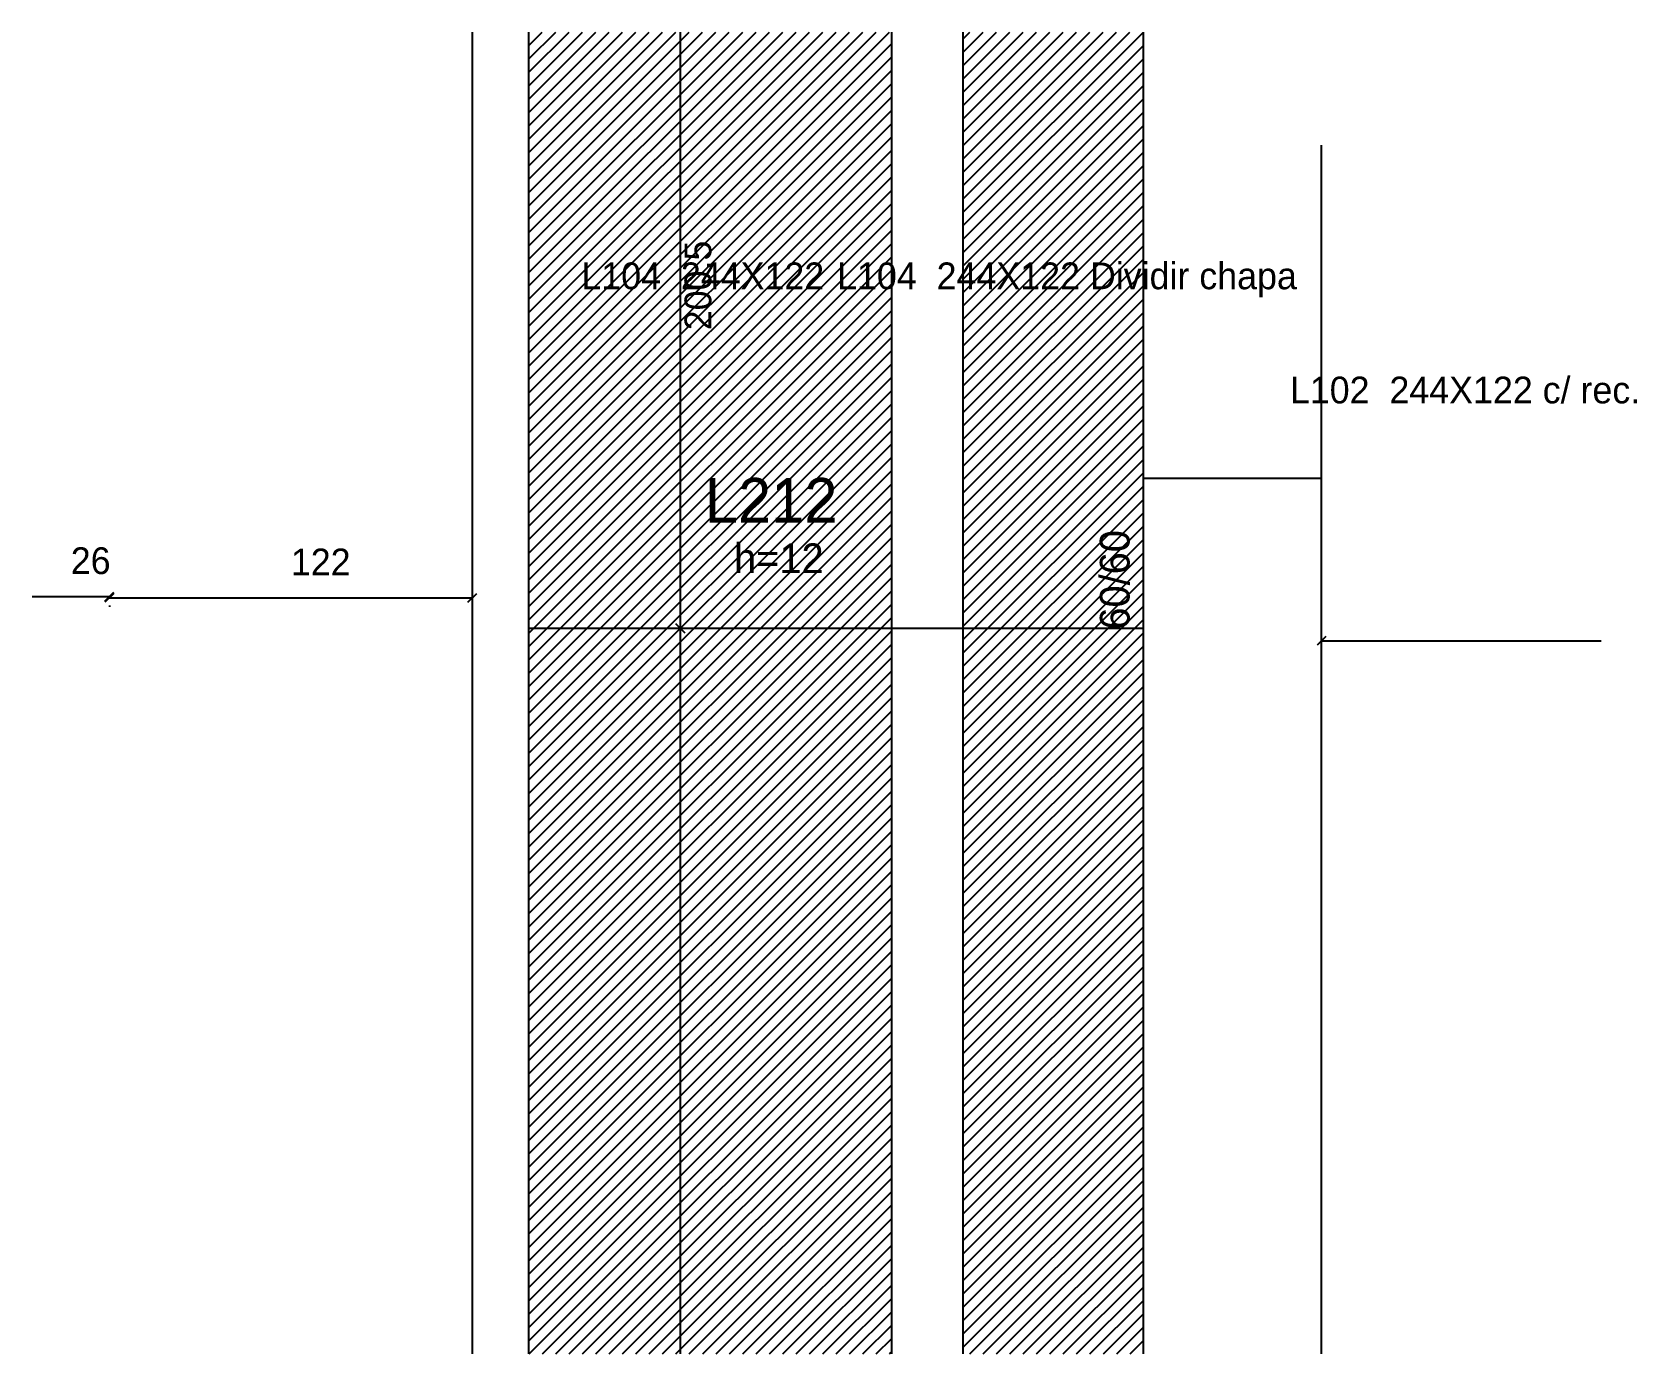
# Model space of a CAD drawing. Header units: metres. Extents: x 3900 to 4440, y 1728 to 2173.
import ezdxf

# ---------------------------------------------------------------- set-up
doc = ezdxf.new("R2010")
doc.units = ezdxf.units.M
for name, color, linetype in [('3', 7, 'Continuous'), ('4', 7, 'Continuous'), ('AUX00', 7, 'Continuous'), ('Painéis', 7, 'Continuous'), ('REAPROVEITAMENTO', 7, 'Continuous')]:
    doc.layers.add(name, color=color, linetype=linetype)

msp = doc.modelspace()

# ---------------------------------------------------------------- hatches: boundary and pattern name
at = {"layer": 'REAPROVEITAMENTO'}
h = msp.add_hatch(dxfattribs=at)
h.set_pattern_fill('ANSI31')
h.paths.add_polyline_path([(4189.36, 2172.58), (4067.36, 2172.58), (4067.36, 1728.08), (4189.36, 1728.08), (4189.36, 2172.58)])
h = msp.add_hatch(dxfattribs=at)
h.set_pattern_fill('ANSI31')
h.paths.add_polyline_path([(4273.86, 2172.58), (4213.36, 2172.58), (4213.36, 1728.08), (4273.86, 1728.08), (4273.86, 2172.58)])

# ---------------------------------------------------------------- linework, layer by layer
at = {"layer": '3', "color": 3, "lineweight": 25}
msp.add_line((4273.86, 2022.58), (4333.86, 2022.58), dxfattribs=at)
for points in [[(4048.36, 2172.58), (4048.36, 1728.08)], [(4067.36, 1728.08), (4067.36, 2172.58)], [(4273.86, 2172.58), (4273.86, 2034.58)], [(4333.86, 2034.58), (4333.86, 2134.58)], [(4273.86, 2034.58), (4273.86, 1728.08)], [(4333.86, 1728.08), (4333.86, 2034.58)]]:
    msp.add_lwpolyline(points, dxfattribs=at)
at = {"layer": 'Painéis', "color": 4, "lineweight": 25}
for p, q in [((4118.31, 1972.08), (4118.31, 2172.58)), ((3900.37, 1982.74), (3926.37, 1982.74)), ((3926.37, 1982.33), (4048.36, 1982.33)), ((3926.37, 1979.74), (3926.37, 1979.33)), ((4118.31, 1728.08), (4118.31, 1972.08)), ((4333.86, 1967.87), (4427.86, 1967.87))]:
    msp.add_line(p, q, dxfattribs=at)
at = {"layer": 'Painéis', "color": 200, "lineweight": 25}
for p, q in [((4189.36, 1728.08), (4189.36, 2172.58)), ((4213.36, 1728.08), (4213.36, 2172.58)), ((4273.86, 1972.08), (4067.36, 1972.08))]:
    msp.add_line(p, q, dxfattribs=at)
at = {"layer": 'Painéis', "color": 0, "lineweight": 25}
for p, q in [((3924.87, 1981.24), (3927.87, 1984.24)), ((3927.87, 1983.83), (3924.87, 1980.83)), ((4046.86, 1980.83), (4049.86, 1983.83)), ((4119.81, 1970.58), (4116.81, 1973.58)), ((4116.81, 1973.58), (4119.81, 1970.58)), ((4335.36, 1969.37), (4332.36, 1966.37))]:
    msp.add_line(p, q, dxfattribs=at)

# ---------------------------------------------------------------- texts
at = {"layer": '3', "color": 3, "lineweight": 25}
msp.add_text('60/60', height=10, rotation=90, dxfattribs=at).set_placement((4269.33, 1971.66))
msp.add_text('h=12', height=10, dxfattribs=at).set_placement((4136.35, 1990.64))
at = {"layer": '4', "color": 4, "lineweight": 25}
msp.add_text('L212', height=15, dxfattribs=at).set_placement((4126.52, 2007.64))
at = {"layer": 'AUX00', "color": 7, "lineweight": 25}
for s, p in [('L104 ^J244X122', (4085.02, 2086.11)), ('L104 ^J244X122^JDividir chapa', (4171.01, 2086.11)), ('L102 ^J244X122^Jc/ rec.', (4323.23, 2047.72))]:
    msp.add_text(s, height=9, dxfattribs=at).set_placement(p)
at = {"layer": 'Painéis', "color": 240, "lineweight": 25}
msp.add_text('200.5', height=9, rotation=90, dxfattribs=at).set_placement((4128.71, 2072.33))
for s, p in [('26', (3913.37, 1990.33)), ('122', (3987.37, 1989.89))]:
    msp.add_text(s, height=9, dxfattribs=at).set_placement(p)

doc.saveas('drawing.dxf')
